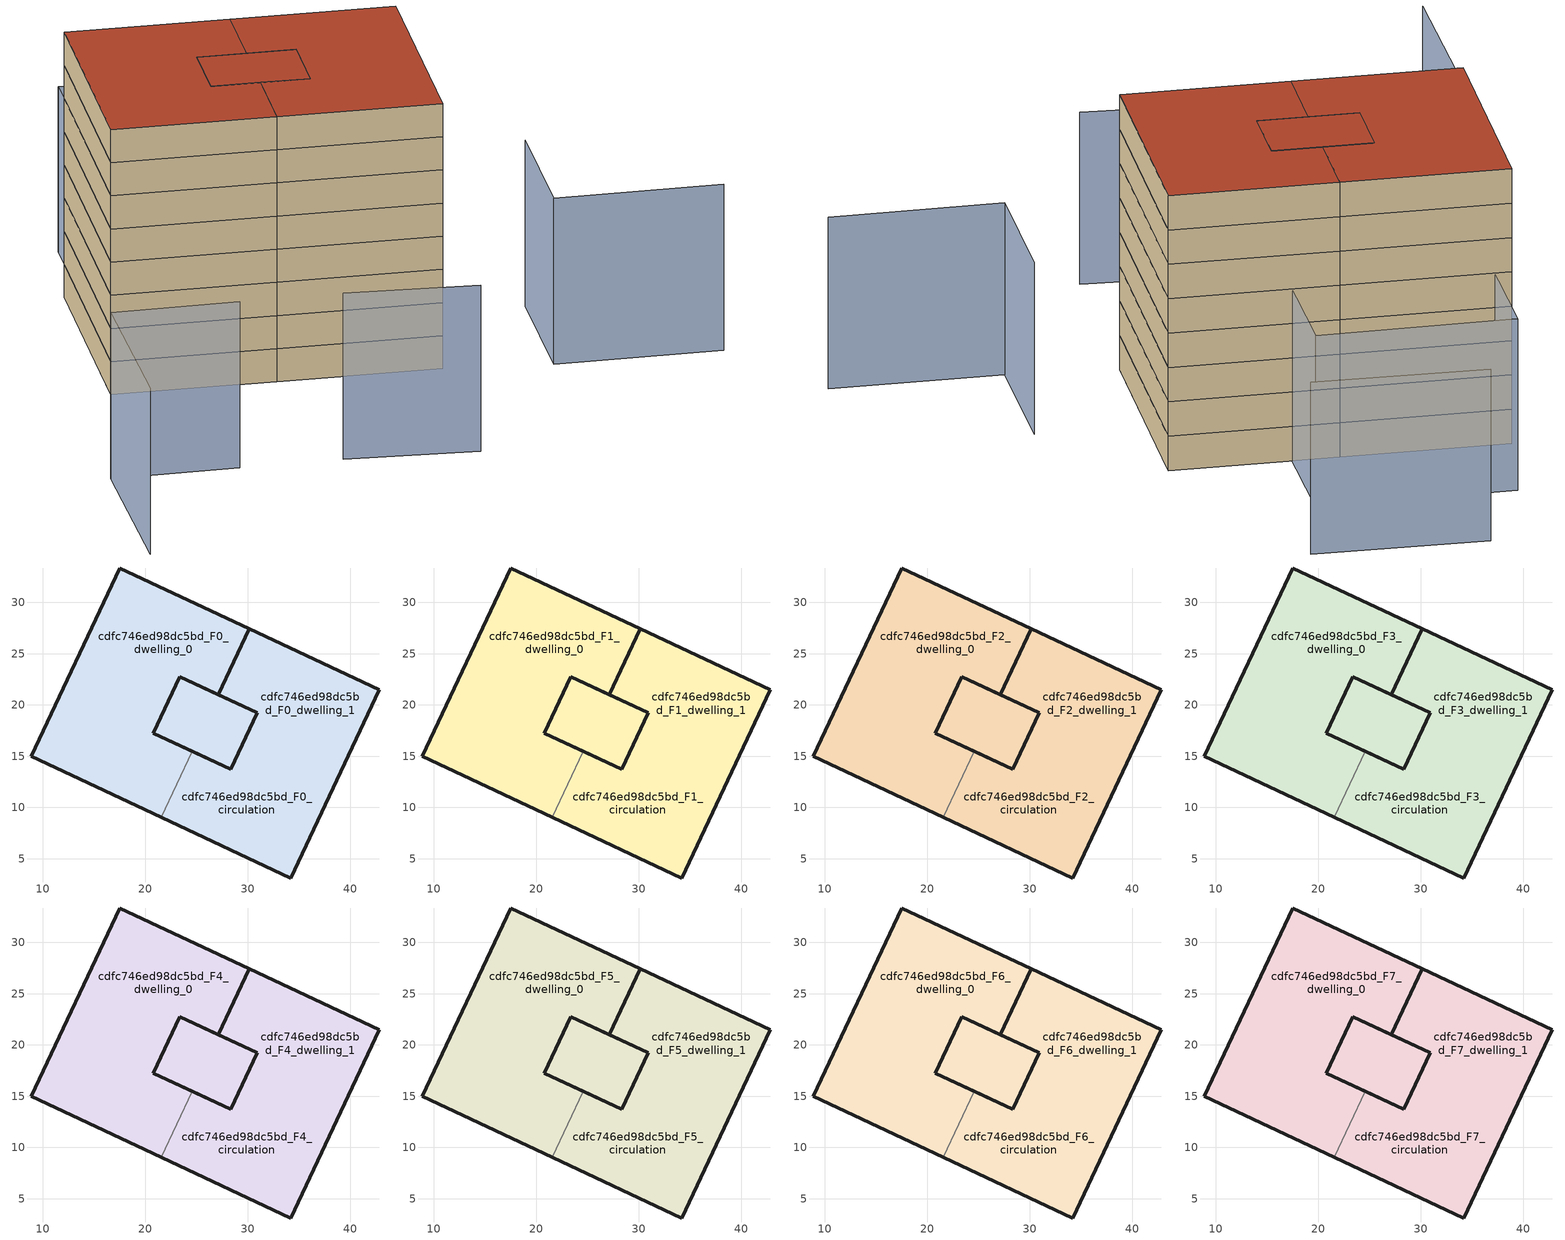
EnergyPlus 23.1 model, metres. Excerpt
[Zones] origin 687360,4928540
cdfc746ed98dc5bd_F0_dwelling_0
 floor ground (EU_floor_Construction): 30.14,27.43 27.13,20.99 23.33,22.77 20.75,17.25 24.54,15.47 21.53,9.04 8.87,14.97 17.49,33.35 z0; 30.93,19.21 28.34,13.69 24.54,15.47 20.75,17.25 23.33,22.77 z0
 wall outside (EU_wall_Construction): 24.54,15.47 20.75,17.25 23.33,22.77 27.13,20.99 30.14,27.43 17.49,33.35 8.87,14.97 21.53,9.04 z0:3
 wall to cdfc746ed98dc5bd_F0_dwelling_1 (EU_wall_Construction): 21.53,9.04 24.54,15.47 z0:3
cdfc746ed98dc5bd_F0_dwelling_1
 floor ground (EU_floor_Construction): 42.8,21.5 34.19,3.11 21.53,9.04 24.54,15.47 28.34,13.69 30.93,19.21 27.13,20.99 30.14,27.43 z0; 30.93,19.21 28.34,13.69 24.54,15.47 20.75,17.25 23.33,22.77 z0
 wall outside (EU_wall_Construction): 21.53,9.04 34.19,3.11 42.8,21.5 30.14,27.43 27.13,20.99 30.93,19.21 28.34,13.69 24.54,15.47 z0:3
cdfc746ed98dc5bd_F0_circulation
 floor ground (EU_floor_Construction): 30.14,27.43 27.13,20.99 23.33,22.77 20.75,17.25 24.54,15.47 21.53,9.04 8.87,14.97 17.49,33.35 z0; 30.93,19.21 28.34,13.69 24.54,15.47 20.75,17.25 23.33,22.77 z0; 42.8,21.5 34.19,3.11 21.53,9.04 24.54,15.47 28.34,13.69 30.93,19.21 27.13,20.99 30.14,27.43 z0
 wall outside (EU_wall_Construction): 28.34,13.69 30.93,19.21 23.33,22.77 20.75,17.25 28.34,13.69 z0:3
cdfc746ed98dc5bd_F1_dwelling_0
 floor outside (EU_floor_Construction): 30.14,27.43 27.13,20.99 23.33,22.77 20.75,17.25 24.54,15.47 21.53,9.04 8.87,14.97 17.49,33.35 z3; 30.93,19.21 28.34,13.69 24.54,15.47 20.75,17.25 23.33,22.77 z3
 wall outside (EU_wall_Construction): 24.54,15.47 20.75,17.25 23.33,22.77 27.13,20.99 30.14,27.43 17.49,33.35 8.87,14.97 21.53,9.04 z3:6
 wall to cdfc746ed98dc5bd_F1_dwelling_1 (EU_wall_Construction): 21.53,9.04 24.54,15.47 z3:6
cdfc746ed98dc5bd_F1_dwelling_1
 floor to cdfc746ed98dc5bd_F0_dwelling_1 (EU_floor_Construction): 42.8,21.5 34.19,3.11 21.53,9.04 24.54,15.47 28.34,13.69 30.93,19.21 27.13,20.99 30.14,27.43 z3; 30.93,19.21 28.34,13.69 24.54,15.47 20.75,17.25 23.33,22.77 z3
 wall outside (EU_wall_Construction): 21.53,9.04 34.19,3.11 42.8,21.5 30.14,27.43 27.13,20.99 30.93,19.21 28.34,13.69 24.54,15.47 z3:6
cdfc746ed98dc5bd_F1_circulation
 floor outside (EU_floor_Construction): 30.93,19.21 28.34,13.69 24.54,15.47 20.75,17.25 23.33,22.77 z3; 42.8,21.5 34.19,3.11 21.53,9.04 24.54,15.47 28.34,13.69 30.93,19.21 27.13,20.99 30.14,27.43 z3
 floor to cdfc746ed98dc5bd_F0_circulation (EU_floor_Construction): 30.14,27.43 27.13,20.99 23.33,22.77 20.75,17.25 24.54,15.47 21.53,9.04 8.87,14.97 17.49,33.35 z3
 wall outside (EU_wall_Construction): 28.34,13.69 30.93,19.21 23.33,22.77 20.75,17.25 28.34,13.69 z3:6
cdfc746ed98dc5bd_F2_dwelling_0
 floor outside (EU_floor_Construction): 30.14,27.43 27.13,20.99 23.33,22.77 20.75,17.25 24.54,15.47 21.53,9.04 8.87,14.97 17.49,33.35 z6; 30.93,19.21 28.34,13.69 24.54,15.47 20.75,17.25 23.33,22.77 z6
 wall outside (EU_wall_Construction): 24.54,15.47 20.75,17.25 23.33,22.77 27.13,20.99 30.14,27.43 17.49,33.35 8.87,14.97 21.53,9.04 z6:9
 wall to cdfc746ed98dc5bd_F2_dwelling_1 (EU_wall_Construction): 21.53,9.04 24.54,15.47 z6:9
cdfc746ed98dc5bd_F2_dwelling_1
 floor to cdfc746ed98dc5bd_F1_dwelling_1 (EU_floor_Construction): 42.8,21.5 34.19,3.11 21.53,9.04 24.54,15.47 28.34,13.69 30.93,19.21 27.13,20.99 30.14,27.43 z6; 30.93,19.21 28.34,13.69 24.54,15.47 20.75,17.25 23.33,22.77 z6
 wall outside (EU_wall_Construction): 21.53,9.04 34.19,3.11 42.8,21.5 30.14,27.43 27.13,20.99 30.93,19.21 28.34,13.69 24.54,15.47 z6:9
cdfc746ed98dc5bd_F2_circulation
 floor outside (EU_floor_Construction): 30.93,19.21 28.34,13.69 24.54,15.47 20.75,17.25 23.33,22.77 z6; 42.8,21.5 34.19,3.11 21.53,9.04 24.54,15.47 28.34,13.69 30.93,19.21 27.13,20.99 30.14,27.43 z6
 floor to cdfc746ed98dc5bd_F1_circulation (EU_floor_Construction): 30.14,27.43 27.13,20.99 23.33,22.77 20.75,17.25 24.54,15.47 21.53,9.04 8.87,14.97 17.49,33.35 z6
 wall outside (EU_wall_Construction): 28.34,13.69 30.93,19.21 23.33,22.77 20.75,17.25 28.34,13.69 z6:9
cdfc746ed98dc5bd_F3_dwelling_0
 floor outside (EU_floor_Construction): 30.14,27.43 27.13,20.99 23.33,22.77 20.75,17.25 24.54,15.47 21.53,9.04 8.87,14.97 17.49,33.35 z9; 30.93,19.21 28.34,13.69 24.54,15.47 20.75,17.25 23.33,22.77 z9
 wall outside (EU_wall_Construction): 24.54,15.47 20.75,17.25 23.33,22.77 27.13,20.99 30.14,27.43 17.49,33.35 8.87,14.97 21.53,9.04 z9:12
 wall to cdfc746ed98dc5bd_F3_dwelling_1 (EU_wall_Construction): 21.53,9.04 24.54,15.47 z9:12
cdfc746ed98dc5bd_F3_dwelling_1
 floor to cdfc746ed98dc5bd_F2_dwelling_1 (EU_floor_Construction): 42.8,21.5 34.19,3.11 21.53,9.04 24.54,15.47 28.34,13.69 30.93,19.21 27.13,20.99 30.14,27.43 z9; 30.93,19.21 28.34,13.69 24.54,15.47 20.75,17.25 23.33,22.77 z9
 wall outside (EU_wall_Construction): 21.53,9.04 34.19,3.11 42.8,21.5 30.14,27.43 27.13,20.99 30.93,19.21 28.34,13.69 24.54,15.47 z9:12
cdfc746ed98dc5bd_F3_circulation
 floor outside (EU_floor_Construction): 30.93,19.21 28.34,13.69 24.54,15.47 20.75,17.25 23.33,22.77 z9; 42.8,21.5 34.19,3.11 21.53,9.04 24.54,15.47 28.34,13.69 30.93,19.21 27.13,20.99 30.14,27.43 z9
 floor to cdfc746ed98dc5bd_F2_circulation (EU_floor_Construction): 30.14,27.43 27.13,20.99 23.33,22.77 20.75,17.25 24.54,15.47 21.53,9.04 8.87,14.97 17.49,33.35 z9
 wall outside (EU_wall_Construction): 28.34,13.69 30.93,19.21 23.33,22.77 20.75,17.25 28.34,13.69 z9:12
cdfc746ed98dc5bd_F4_dwelling_0
 floor outside (EU_floor_Construction): 30.14,27.43 27.13,20.99 23.33,22.77 20.75,17.25 24.54,15.47 21.53,9.04 8.87,14.97 17.49,33.35 z12; 30.93,19.21 28.34,13.69 24.54,15.47 20.75,17.25 23.33,22.77 z12
 wall outside (EU_wall_Construction): 24.54,15.47 20.75,17.25 23.33,22.77 27.13,20.99 30.14,27.43 17.49,33.35 8.87,14.97 21.53,9.04 z12:15
 wall to cdfc746ed98dc5bd_F4_dwelling_1 (EU_wall_Construction): 21.53,9.04 24.54,15.47 z12:15
cdfc746ed98dc5bd_F4_dwelling_1
 floor to cdfc746ed98dc5bd_F3_dwelling_1 (EU_floor_Construction): 42.8,21.5 34.19,3.11 21.53,9.04 24.54,15.47 28.34,13.69 30.93,19.21 27.13,20.99 30.14,27.43 z12; 30.93,19.21 28.34,13.69 24.54,15.47 20.75,17.25 23.33,22.77 z12
 wall outside (EU_wall_Construction): 21.53,9.04 34.19,3.11 42.8,21.5 30.14,27.43 27.13,20.99 30.93,19.21 28.34,13.69 24.54,15.47 z12:15
cdfc746ed98dc5bd_F4_circulation
 floor outside (EU_floor_Construction): 30.93,19.21 28.34,13.69 24.54,15.47 20.75,17.25 23.33,22.77 z12; 42.8,21.5 34.19,3.11 21.53,9.04 24.54,15.47 28.34,13.69 30.93,19.21 27.13,20.99 30.14,27.43 z12
 floor to cdfc746ed98dc5bd_F3_circulation (EU_floor_Construction): 30.14,27.43 27.13,20.99 23.33,22.77 20.75,17.25 24.54,15.47 21.53,9.04 8.87,14.97 17.49,33.35 z12
 wall outside (EU_wall_Construction): 28.34,13.69 30.93,19.21 23.33,22.77 20.75,17.25 28.34,13.69 z12:15
cdfc746ed98dc5bd_F5_dwelling_0
 floor outside (EU_floor_Construction): 30.14,27.43 27.13,20.99 23.33,22.77 20.75,17.25 24.54,15.47 21.53,9.04 8.87,14.97 17.49,33.35 z15; 30.93,19.21 28.34,13.69 24.54,15.47 20.75,17.25 23.33,22.77 z15
 wall outside (EU_wall_Construction): 24.54,15.47 20.75,17.25 23.33,22.77 27.13,20.99 30.14,27.43 17.49,33.35 8.87,14.97 21.53,9.04 z15:18
 wall to cdfc746ed98dc5bd_F5_dwelling_1 (EU_wall_Construction): 21.53,9.04 24.54,15.47 z15:18
cdfc746ed98dc5bd_F5_dwelling_1
 floor to cdfc746ed98dc5bd_F4_dwelling_1 (EU_floor_Construction): 42.8,21.5 34.19,3.11 21.53,9.04 24.54,15.47 28.34,13.69 30.93,19.21 27.13,20.99 30.14,27.43 z15; 30.93,19.21 28.34,13.69 24.54,15.47 20.75,17.25 23.33,22.77 z15
 wall outside (EU_wall_Construction): 21.53,9.04 34.19,3.11 42.8,21.5 30.14,27.43 27.13,20.99 30.93,19.21 28.34,13.69 24.54,15.47 z15:18
cdfc746ed98dc5bd_F5_circulation
 floor outside (EU_floor_Construction): 30.93,19.21 28.34,13.69 24.54,15.47 20.75,17.25 23.33,22.77 z15; 42.8,21.5 34.19,3.11 21.53,9.04 24.54,15.47 28.34,13.69 30.93,19.21 27.13,20.99 30.14,27.43 z15
 floor to cdfc746ed98dc5bd_F4_circulation (EU_floor_Construction): 30.14,27.43 27.13,20.99 23.33,22.77 20.75,17.25 24.54,15.47 21.53,9.04 8.87,14.97 17.49,33.35 z15
 wall outside (EU_wall_Construction): 28.34,13.69 30.93,19.21 23.33,22.77 20.75,17.25 28.34,13.69 z15:18
cdfc746ed98dc5bd_F6_dwelling_0
 floor outside (EU_floor_Construction): 30.14,27.43 27.13,20.99 23.33,22.77 20.75,17.25 24.54,15.47 21.53,9.04 8.87,14.97 17.49,33.35 z18; 30.93,19.21 28.34,13.69 24.54,15.47 20.75,17.25 23.33,22.77 z18
 wall outside (EU_wall_Construction): 24.54,15.47 20.75,17.25 23.33,22.77 27.13,20.99 30.14,27.43 17.49,33.35 8.87,14.97 21.53,9.04 z18:21
 wall to cdfc746ed98dc5bd_F6_dwelling_1 (EU_wall_Construction): 21.53,9.04 24.54,15.47 z18:21
cdfc746ed98dc5bd_F6_dwelling_1
 floor to cdfc746ed98dc5bd_F5_dwelling_1 (EU_floor_Construction): 42.8,21.5 34.19,3.11 21.53,9.04 24.54,15.47 28.34,13.69 30.93,19.21 27.13,20.99 30.14,27.43 z18; 30.93,19.21 28.34,13.69 24.54,15.47 20.75,17.25 23.33,22.77 z18
 wall outside (EU_wall_Construction): 21.53,9.04 34.19,3.11 42.8,21.5 30.14,27.43 27.13,20.99 30.93,19.21 28.34,13.69 24.54,15.47 z18:21
cdfc746ed98dc5bd_F6_circulation
 floor outside (EU_floor_Construction): 30.93,19.21 28.34,13.69 24.54,15.47 20.75,17.25 23.33,22.77 z18; 42.8,21.5 34.19,3.11 21.53,9.04 24.54,15.47 28.34,13.69 30.93,19.21 27.13,20.99 30.14,27.43 z18
 floor to cdfc746ed98dc5bd_F5_circulation (EU_floor_Construction): 30.14,27.43 27.13,20.99 23.33,22.77 20.75,17.25 24.54,15.47 21.53,9.04 8.87,14.97 17.49,33.35 z18
 wall outside (EU_wall_Construction): 28.34,13.69 30.93,19.21 23.33,22.77 20.75,17.25 28.34,13.69 z18:21
cdfc746ed98dc5bd_F7_dwelling_0
 floor outside (EU_floor_Construction): 30.14,27.43 27.13,20.99 23.33,22.77 20.75,17.25 24.54,15.47 21.53,9.04 8.87,14.97 17.49,33.35 z21; 30.93,19.21 28.34,13.69 24.54,15.47 20.75,17.25 23.33,22.77 z21
 wall outside (EU_wall_Construction): 24.54,15.47 20.75,17.25 23.33,22.77 27.13,20.99 30.14,27.43 17.49,33.35 8.87,14.97 21.53,9.04 z21:24
 wall to cdfc746ed98dc5bd_F7_dwelling_1 (EU_wall_Construction): 21.53,9.04 24.54,15.47 z21:24
 roof outside (EU_roof_Construction): 28.34,13.69 30.93,19.21 23.33,22.77 20.75,17.25 24.54,15.47 z24; 24.54,15.47 20.75,17.25 23.33,22.77 27.13,20.99 30.14,27.43 17.49,33.35 8.87,14.97 21.53,9.04 z24
cdfc746ed98dc5bd_F7_dwelling_1
 floor to cdfc746ed98dc5bd_F6_dwelling_1 (EU_floor_Construction): 42.8,21.5 34.19,3.11 21.53,9.04 24.54,15.47 28.34,13.69 30.93,19.21 27.13,20.99 30.14,27.43 z21; 30.93,19.21 28.34,13.69 24.54,15.47 20.75,17.25 23.33,22.77 z21
 wall outside (EU_wall_Construction): 21.53,9.04 34.19,3.11 42.8,21.5 30.14,27.43 27.13,20.99 30.93,19.21 28.34,13.69 24.54,15.47 z21:24
 roof outside (EU_roof_Construction): 28.34,13.69 30.93,19.21 23.33,22.77 20.75,17.25 24.54,15.47 z24; 34.19,3.11 42.8,21.5 30.14,27.43 27.13,20.99 30.93,19.21 28.34,13.69 24.54,15.47 21.53,9.04 z24
cdfc746ed98dc5bd_F7_circulation
 floor outside (EU_floor_Construction): 30.93,19.21 28.34,13.69 24.54,15.47 20.75,17.25 23.33,22.77 z21; 42.8,21.5 34.19,3.11 21.53,9.04 24.54,15.47 28.34,13.69 30.93,19.21 27.13,20.99 30.14,27.43 z21
 floor to cdfc746ed98dc5bd_F6_circulation (EU_floor_Construction): 30.14,27.43 27.13,20.99 23.33,22.77 20.75,17.25 24.54,15.47 21.53,9.04 8.87,14.97 17.49,33.35 z21
 wall outside (EU_wall_Construction): 28.34,13.69 30.93,19.21 23.33,22.77 20.75,17.25 28.34,13.69 z21:24
 roof outside (EU_roof_Construction): 28.34,13.69 30.93,19.21 23.33,22.77 20.75,17.25 24.54,15.47 z24; 24.54,15.47 20.75,17.25 23.33,22.77 27.13,20.99 30.14,27.43 17.49,33.35 8.87,14.97 21.53,9.04 z24; 34.19,3.11 42.8,21.5 30.14,27.43 27.13,20.99 30.93,19.21 28.34,13.69 24.54,15.47 21.53,9.04 z24
shading: 16.7,-6.98 26.84,-12.35 / -7.64,-13.21 -1.2,1.15 / -1.2,1.15 8.74,-3.3 / 55.24,-7.52 42.2,-1.5 / 42.2,-1.5 47.25,9.43 / 43.27,41.5 30.12,47.87 / 17.75,30.54 22.51,41.08 / 22.51,41.08 37.54,34.3 / 37.54,34.3 32.78,23.76 / 32.78,23.76 17.75,30.54 z0:15
[Building]
EU S2 Campaign: North Axis=0; Terrain=City; Solar Distribution=FullExterior
[Site:Location]
Bologna: Latitude=44.5; Longitude=11.25; Time Zone=1; Elevation=37
[SizingPeriod:WeatherFileDays]
AnnualSizingPeriod: Begin Month=1; Begin Day of Month=1; End Month=12; End Day of Month=31; Day of Week for Start Day=Monday; Use Weather File Daylight Saving Period=No; Use Weather File Rain and Snow Indicators=No
[MATERIAL]
EU_InternalMass_Material: Roughness=MediumRough; Thickness=0.1; Conductivity=1; Density=1800; Specific Heat=900; Thermal Absorptance=0.9; Solar Absorptance=0.7; Visible Absorptance=0.7
[MATERIAL:NOMASS] Roughness=MediumRough; Thermal Absorptance=0.9; Solar Absorptance=0.7; Visible Absorptance=0.7
Name | Thermal Resistance
EU_wall_NoMass | 0.905828
EU_roof_NoMass | 0.37593
EU_floor_NoMass | 0.67114
[CONSTRUCTION]
EU_wall_Construction: EU_wall_NoMass
EU_roof_Construction: EU_roof_NoMass
EU_floor_Construction: EU_floor_NoMass
EU_InternalMass_Construction: EU_InternalMass_Material
[ZONE] Type=1; Multiplier=1; Ceiling Height=autocalculate; Floor Area=autocalculate; Part of Total Floor Area=Yes
Name | Volume
cdfc746ed98dc5bd_F0_dwelling_0; cdfc746ed98dc5bd_F1_dwelling_0; cdfc746ed98dc5bd_F2_dwelling_0; cdfc746ed98dc5bd_F3_dwelling_0; cdfc746ed98dc5bd_F4_dwelling_0; cdfc746ed98dc5bd_F5_dwelling_0; cdfc746ed98dc5bd_F6_dwelling_0; cdfc746ed98dc5bd_F7_dwelling_0 | 927.998
cdfc746ed98dc5bd_F0_dwelling_1; cdfc746ed98dc5bd_F1_dwelling_1; cdfc746ed98dc5bd_F2_dwelling_1; cdfc746ed98dc5bd_F3_dwelling_1; cdfc746ed98dc5bd_F4_dwelling_1; cdfc746ed98dc5bd_F5_dwelling_1; cdfc746ed98dc5bd_F6_dwelling_1; cdfc746ed98dc5bd_F7_dwelling_1 | 927.999
cdfc746ed98dc5bd_F0_circulation; cdfc746ed98dc5bd_F1_circulation; cdfc746ed98dc5bd_F2_circulation; cdfc746ed98dc5bd_F3_circulation; cdfc746ed98dc5bd_F4_circulation; cdfc746ed98dc5bd_F5_circulation; cdfc746ed98dc5bd_F6_circulation; cdfc746ed98dc5bd_F7_circulation | 1702.75
[INTERNALMASS] Construction=EU_InternalMass_Construction; Surface Area=258.25
Name | Zone or ZoneList
cdfc746ed98dc5bd_F0_dwelling_0_EU_InternalMass | cdfc746ed98dc5bd_F0_dwelling_0
cdfc746ed98dc5bd_F0_dwelling_1_EU_InternalMass | cdfc746ed98dc5bd_F0_dwelling_1
cdfc746ed98dc5bd_F1_dwelling_0_EU_InternalMass | cdfc746ed98dc5bd_F1_dwelling_0
cdfc746ed98dc5bd_F1_dwelling_1_EU_InternalMass | cdfc746ed98dc5bd_F1_dwelling_1
cdfc746ed98dc5bd_F2_dwelling_0_EU_InternalMass | cdfc746ed98dc5bd_F2_dwelling_0
cdfc746ed98dc5bd_F2_dwelling_1_EU_InternalMass | cdfc746ed98dc5bd_F2_dwelling_1
cdfc746ed98dc5bd_F3_dwelling_0_EU_InternalMass | cdfc746ed98dc5bd_F3_dwelling_0
cdfc746ed98dc5bd_F3_dwelling_1_EU_InternalMass | cdfc746ed98dc5bd_F3_dwelling_1
cdfc746ed98dc5bd_F4_dwelling_0_EU_InternalMass | cdfc746ed98dc5bd_F4_dwelling_0
cdfc746ed98dc5bd_F4_dwelling_1_EU_InternalMass | cdfc746ed98dc5bd_F4_dwelling_1
cdfc746ed98dc5bd_F5_dwelling_0_EU_InternalMass | cdfc746ed98dc5bd_F5_dwelling_0
cdfc746ed98dc5bd_F5_dwelling_1_EU_InternalMass | cdfc746ed98dc5bd_F5_dwelling_1
cdfc746ed98dc5bd_F6_dwelling_0_EU_InternalMass | cdfc746ed98dc5bd_F6_dwelling_0
cdfc746ed98dc5bd_F6_dwelling_1_EU_InternalMass | cdfc746ed98dc5bd_F6_dwelling_1
cdfc746ed98dc5bd_F7_dwelling_0_EU_InternalMass | cdfc746ed98dc5bd_F7_dwelling_0
cdfc746ed98dc5bd_F7_dwelling_1_EU_InternalMass | cdfc746ed98dc5bd_F7_dwelling_1
[OTHEREQUIPMENT] Fuel Type=Electricity; Design Level Calculation Method=Watts/Area; Power per Zone Floor Area=1; Fraction Latent=0; Fraction Radiant=0; Fraction Lost=0; Carbon Dioxide Generation Rate=0; EndUse Subcategory=EU_Step8_InternalGains
Name | Zone or ZoneList or Space or SpaceList | Schedule
EU_Step8_InternalGain_cdfc746ed98dc5bd_F0_dwelling_0_f000 | cdfc746ed98dc5bd_F0_dwelling_0 | EU_Step8_GainSchedule_cdfc746ed98dc5bd_F0_dwelling_0_f000
EU_Step8_InternalGain_cdfc746ed98dc5bd_F0_dwelling_1_f000 | cdfc746ed98dc5bd_F0_dwelling_1 | EU_Step8_GainSchedule_cdfc746ed98dc5bd_F0_dwelling_1_f000
EU_Step8_InternalGain_cdfc746ed98dc5bd_F1_dwelling_0_f000 | cdfc746ed98dc5bd_F1_dwelling_0 | EU_Step8_GainSchedule_cdfc746ed98dc5bd_F1_dwelling_0_f000
EU_Step8_InternalGain_cdfc746ed98dc5bd_F1_dwelling_1_f000 | cdfc746ed98dc5bd_F1_dwelling_1 | EU_Step8_GainSchedule_cdfc746ed98dc5bd_F1_dwelling_1_f000
EU_Step8_InternalGain_cdfc746ed98dc5bd_F2_dwelling_0_f000 | cdfc746ed98dc5bd_F2_dwelling_0 | EU_Step8_GainSchedule_cdfc746ed98dc5bd_F2_dwelling_0_f000
EU_Step8_InternalGain_cdfc746ed98dc5bd_F2_dwelling_1_f000 | cdfc746ed98dc5bd_F2_dwelling_1 | EU_Step8_GainSchedule_cdfc746ed98dc5bd_F2_dwelling_1_f000
EU_Step8_InternalGain_cdfc746ed98dc5bd_F3_dwelling_0_f000 | cdfc746ed98dc5bd_F3_dwelling_0 | EU_Step8_GainSchedule_cdfc746ed98dc5bd_F3_dwelling_0_f000
EU_Step8_InternalGain_cdfc746ed98dc5bd_F3_dwelling_1_f000 | cdfc746ed98dc5bd_F3_dwelling_1 | EU_Step8_GainSchedule_cdfc746ed98dc5bd_F3_dwelling_1_f000
EU_Step8_InternalGain_cdfc746ed98dc5bd_F4_dwelling_0_f000 | cdfc746ed98dc5bd_F4_dwelling_0 | EU_Step8_GainSchedule_cdfc746ed98dc5bd_F4_dwelling_0_f000
EU_Step8_InternalGain_cdfc746ed98dc5bd_F4_dwelling_1_f000 | cdfc746ed98dc5bd_F4_dwelling_1 | EU_Step8_GainSchedule_cdfc746ed98dc5bd_F4_dwelling_1_f000
EU_Step8_InternalGain_cdfc746ed98dc5bd_F5_dwelling_0_f000 | cdfc746ed98dc5bd_F5_dwelling_0 | EU_Step8_GainSchedule_cdfc746ed98dc5bd_F5_dwelling_0_f000
EU_Step8_InternalGain_cdfc746ed98dc5bd_F5_dwelling_1_f000 | cdfc746ed98dc5bd_F5_dwelling_1 | EU_Step8_GainSchedule_cdfc746ed98dc5bd_F5_dwelling_1_f000
EU_Step8_InternalGain_cdfc746ed98dc5bd_F6_dwelling_0_f000 | cdfc746ed98dc5bd_F6_dwelling_0 | EU_Step8_GainSchedule_cdfc746ed98dc5bd_F6_dwelling_0_f000
EU_Step8_InternalGain_cdfc746ed98dc5bd_F6_dwelling_1_f000 | cdfc746ed98dc5bd_F6_dwelling_1 | EU_Step8_GainSchedule_cdfc746ed98dc5bd_F6_dwelling_1_f000
EU_Step8_InternalGain_cdfc746ed98dc5bd_F7_dwelling_0_f000 | cdfc746ed98dc5bd_F7_dwelling_0 | EU_Step8_GainSchedule_cdfc746ed98dc5bd_F7_dwelling_0_f000
EU_Step8_InternalGain_cdfc746ed98dc5bd_F7_dwelling_1_f000 | cdfc746ed98dc5bd_F7_dwelling_1 | EU_Step8_GainSchedule_cdfc746ed98dc5bd_F7_dwelling_1_f000
[ZONEINFILTRATION:DESIGNFLOWRATE] Schedule=EU_AlwaysOn; Design Flow Rate Calculation Method=Flow/Area; Flow Rate per Floor Area=0.0005; Constant Term Coefficient=1; Temperature Term Coefficient=0; Velocity Term Coefficient=0; Velocity Squared Term Coefficient=0
Name | Zone or ZoneList or Space or SpaceList
EU_Circulation_Infiltration_cdfc746ed98dc5bd_F0_circulation | cdfc746ed98dc5bd_F0_circulation
EU_Circulation_Infiltration_cdfc746ed98dc5bd_F1_circulation | cdfc746ed98dc5bd_F1_circulation
EU_Circulation_Infiltration_cdfc746ed98dc5bd_F2_circulation | cdfc746ed98dc5bd_F2_circulation
EU_Circulation_Infiltration_cdfc746ed98dc5bd_F3_circulation | cdfc746ed98dc5bd_F3_circulation
EU_Circulation_Infiltration_cdfc746ed98dc5bd_F4_circulation | cdfc746ed98dc5bd_F4_circulation
EU_Circulation_Infiltration_cdfc746ed98dc5bd_F5_circulation | cdfc746ed98dc5bd_F5_circulation
EU_Circulation_Infiltration_cdfc746ed98dc5bd_F6_circulation | cdfc746ed98dc5bd_F6_circulation
EU_Circulation_Infiltration_cdfc746ed98dc5bd_F7_circulation | cdfc746ed98dc5bd_F7_circulation
[ZONEVENTILATION:DESIGNFLOWRATE] Schedule=EU_AlwaysOn; Design Flow Rate Calculation Method=AirChanges/Hour; Air Changes per Hour=0.73129; Ventilation Type=Natural; Fan Pressure Rise=0; Fan Total Efficiency=1; Constant Term Coefficient=1; Temperature Term Coefficient=0; Velocity Term Coefficient=0; Velocity Squared Term Coefficient=0; Minimum Indoor Temperature=-100; Maximum Indoor Temperature=100; Delta Temperature=-100; Minimum Outdoor Temperature=-100; Maximum Outdoor Temperature=100; Maximum Wind Speed=40
Name | Zone or ZoneList or Space or SpaceList
EU_ConstantAir_cdfc746ed98dc5bd_F0_dwelling_0 | cdfc746ed98dc5bd_F0_dwelling_0
EU_ConstantAir_cdfc746ed98dc5bd_F0_dwelling_1 | cdfc746ed98dc5bd_F0_dwelling_1
EU_ConstantAir_cdfc746ed98dc5bd_F1_dwelling_0 | cdfc746ed98dc5bd_F1_dwelling_0
EU_ConstantAir_cdfc746ed98dc5bd_F1_dwelling_1 | cdfc746ed98dc5bd_F1_dwelling_1
EU_ConstantAir_cdfc746ed98dc5bd_F2_dwelling_0 | cdfc746ed98dc5bd_F2_dwelling_0
EU_ConstantAir_cdfc746ed98dc5bd_F2_dwelling_1 | cdfc746ed98dc5bd_F2_dwelling_1
EU_ConstantAir_cdfc746ed98dc5bd_F3_dwelling_0 | cdfc746ed98dc5bd_F3_dwelling_0
EU_ConstantAir_cdfc746ed98dc5bd_F3_dwelling_1 | cdfc746ed98dc5bd_F3_dwelling_1
EU_ConstantAir_cdfc746ed98dc5bd_F4_dwelling_0 | cdfc746ed98dc5bd_F4_dwelling_0
EU_ConstantAir_cdfc746ed98dc5bd_F4_dwelling_1 | cdfc746ed98dc5bd_F4_dwelling_1
EU_ConstantAir_cdfc746ed98dc5bd_F5_dwelling_0 | cdfc746ed98dc5bd_F5_dwelling_0
EU_ConstantAir_cdfc746ed98dc5bd_F5_dwelling_1 | cdfc746ed98dc5bd_F5_dwelling_1
EU_ConstantAir_cdfc746ed98dc5bd_F6_dwelling_0 | cdfc746ed98dc5bd_F6_dwelling_0
EU_ConstantAir_cdfc746ed98dc5bd_F6_dwelling_1 | cdfc746ed98dc5bd_F6_dwelling_1
EU_ConstantAir_cdfc746ed98dc5bd_F7_dwelling_0 | cdfc746ed98dc5bd_F7_dwelling_0
EU_ConstantAir_cdfc746ed98dc5bd_F7_dwelling_1 | cdfc746ed98dc5bd_F7_dwelling_1
[HVACTEMPLATE:THERMOSTAT] Constant Heating Setpoint=20; Constant Cooling Setpoint=50
EU_HeatOnly_cdfc746ed98dc5bd_F0_dwelling_0; EU_HeatOnly_cdfc746ed98dc5bd_F0_dwelling_1; EU_HeatOnly_cdfc746ed98dc5bd_F1_dwelling_0; EU_HeatOnly_cdfc746ed98dc5bd_F1_dwelling_1; EU_HeatOnly_cdfc746ed98dc5bd_F2_dwelling_0; EU_HeatOnly_cdfc746ed98dc5bd_F2_dwelling_1; EU_HeatOnly_cdfc746ed98dc5bd_F3_dwelling_0; EU_HeatOnly_cdfc746ed98dc5bd_F3_dwelling_1; EU_HeatOnly_cdfc746ed98dc5bd_F4_dwelling_0; EU_HeatOnly_cdfc746ed98dc5bd_F4_dwelling_1; EU_HeatOnly_cdfc746ed98dc5bd_F5_dwelling_0; EU_HeatOnly_cdfc746ed98dc5bd_F5_dwelling_1; EU_HeatOnly_cdfc746ed98dc5bd_F6_dwelling_0; EU_HeatOnly_cdfc746ed98dc5bd_F6_dwelling_1; EU_HeatOnly_cdfc746ed98dc5bd_F7_dwelling_0; EU_HeatOnly_cdfc746ed98dc5bd_F7_dwelling_1
[HVACTEMPLATE:ZONE:IDEALLOADSAIRSYSTEM] System Availability Schedule=EU_AlwaysOn; Maximum Heating Supply Air Temperature=50; Minimum Cooling Supply Air Temperature=13; Maximum Heating Supply Air Humidity Ratio=0.0156; Minimum Cooling Supply Air Humidity Ratio=0.0077; Heating Limit=NoLimit; Cooling Limit=NoLimit; Heating Availability Schedule=EU_AlwaysOn; Cooling Availability Schedule=EU_CoolingOff; Dehumidification Control Type=ConstantSensibleHeatRatio; Cooling Sensible Heat Ratio=0.7; Dehumidification Setpoint=60; Humidification Control Type=None; Humidification Setpoint=30; Outdoor Air Method=None; Outdoor Air Flow Rate per Person=0.00944; Outdoor Air Flow Rate per Zone Floor Area=0; Outdoor Air Flow Rate per Zone=0; Demand Controlled Ventilation Type=None; Outdoor Air Economizer Type=NoEconomizer; Heat Recovery Type=None; Sensible Heat Recovery Effectiveness=0.7; Latent Heat Recovery Effectiveness=0.65
Name | Template Thermostat
cdfc746ed98dc5bd_F0_dwelling_0 | EU_HeatOnly_cdfc746ed98dc5bd_F0_dwelling_0
cdfc746ed98dc5bd_F0_dwelling_1 | EU_HeatOnly_cdfc746ed98dc5bd_F0_dwelling_1
cdfc746ed98dc5bd_F1_dwelling_0 | EU_HeatOnly_cdfc746ed98dc5bd_F1_dwelling_0
cdfc746ed98dc5bd_F1_dwelling_1 | EU_HeatOnly_cdfc746ed98dc5bd_F1_dwelling_1
cdfc746ed98dc5bd_F2_dwelling_0 | EU_HeatOnly_cdfc746ed98dc5bd_F2_dwelling_0
cdfc746ed98dc5bd_F2_dwelling_1 | EU_HeatOnly_cdfc746ed98dc5bd_F2_dwelling_1
cdfc746ed98dc5bd_F3_dwelling_0 | EU_HeatOnly_cdfc746ed98dc5bd_F3_dwelling_0
cdfc746ed98dc5bd_F3_dwelling_1 | EU_HeatOnly_cdfc746ed98dc5bd_F3_dwelling_1
cdfc746ed98dc5bd_F4_dwelling_0 | EU_HeatOnly_cdfc746ed98dc5bd_F4_dwelling_0
cdfc746ed98dc5bd_F4_dwelling_1 | EU_HeatOnly_cdfc746ed98dc5bd_F4_dwelling_1
cdfc746ed98dc5bd_F5_dwelling_0 | EU_HeatOnly_cdfc746ed98dc5bd_F5_dwelling_0
cdfc746ed98dc5bd_F5_dwelling_1 | EU_HeatOnly_cdfc746ed98dc5bd_F5_dwelling_1
cdfc746ed98dc5bd_F6_dwelling_0 | EU_HeatOnly_cdfc746ed98dc5bd_F6_dwelling_0
cdfc746ed98dc5bd_F6_dwelling_1 | EU_HeatOnly_cdfc746ed98dc5bd_F6_dwelling_1
cdfc746ed98dc5bd_F7_dwelling_0 | EU_HeatOnly_cdfc746ed98dc5bd_F7_dwelling_0
cdfc746ed98dc5bd_F7_dwelling_1 | EU_HeatOnly_cdfc746ed98dc5bd_F7_dwelling_1
[SIZING:ZONE] Zone Cooling Design Supply Air Temperature Input Method=SupplyAirTemperature; Zone Cooling Design Supply Air Temperature=13; Zone Heating Design Supply Air Temperature Input Method=SupplyAirTemperature; Zone Heating Design Supply Air Temperature=50; Zone Cooling Design Supply Air Humidity Ratio=0.008; Zone Heating Design Supply Air Humidity Ratio=0.008; Cooling Design Air Flow Method=DesignDay; Cooling Design Air Flow Rate=0; Cooling Minimum Air Flow per Zone Floor Area=0.000762; Cooling Minimum Air Flow=0; Cooling Minimum Air Flow Fraction=0.2; Heating Design Air Flow Method=DesignDay; Heating Design Air Flow Rate=0; Heating Maximum Air Flow per Zone Floor Area=0.002032; Heating Maximum Air Flow=0.141576; Heating Maximum Air Flow Fraction=0.3; Account for Dedicated Outdoor Air System=No; Dedicated Outdoor Air System Control Strategy=NeutralSupplyAir; Dedicated Outdoor Air Low Setpoint Temperature for Design=autosize; Dedicated Outdoor Air High Setpoint Temperature for Design=autosize; Zone Load Sizing Method=Sensible Load Only No Latent Load; Zone Latent Cooling Design Supply Air Humidity Ratio Input Method=HumidityRatioDifference; Zone Cooling Design Supply Air Humidity Ratio Difference=0.005; Zone Latent Heating Design Supply Air Humidity Ratio Input Method=HumidityRatioDifference; Zone Humidification Design Supply Air Humidity Ratio Difference=0.005
cdfc746ed98dc5bd_F0_dwelling_0; cdfc746ed98dc5bd_F0_dwelling_1; cdfc746ed98dc5bd_F1_dwelling_0; cdfc746ed98dc5bd_F1_dwelling_1; cdfc746ed98dc5bd_F2_dwelling_0; cdfc746ed98dc5bd_F2_dwelling_1; cdfc746ed98dc5bd_F3_dwelling_0; cdfc746ed98dc5bd_F3_dwelling_1; cdfc746ed98dc5bd_F4_dwelling_0; cdfc746ed98dc5bd_F4_dwelling_1; cdfc746ed98dc5bd_F5_dwelling_0; cdfc746ed98dc5bd_F5_dwelling_1; cdfc746ed98dc5bd_F6_dwelling_0; cdfc746ed98dc5bd_F6_dwelling_1; cdfc746ed98dc5bd_F7_dwelling_0; cdfc746ed98dc5bd_F7_dwelling_1
[SCHEDULE:CONSTANT]
Name | Hourly Value
EU_AlwaysOn | 1
EU_CoolingOff | 0
[SCHEDULE:FILE] Column Number=1; Rows to Skip at Top=0; Number of Hours of Data=8760; Column Separator=Comma; Interpolate to Timestep=No; Minutes per Item=60; Adjust Schedule for Daylight Savings=Yes
Name | File
EU_Step8_GainSchedule_cdfc746ed98dc5bd_F0_dwelling_0_f000 | ../../schedules/cdfc746ed98dc5bd/cdfc746ed98dc5bd_F0_dwelling_0_f000_gain.csv
EU_Step8_GainSchedule_cdfc746ed98dc5bd_F0_dwelling_1_f000 | ../../schedules/cdfc746ed98dc5bd/cdfc746ed98dc5bd_F0_dwelling_1_f000_gain.csv
EU_Step8_GainSchedule_cdfc746ed98dc5bd_F1_dwelling_0_f000 | ../../schedules/cdfc746ed98dc5bd/cdfc746ed98dc5bd_F1_dwelling_0_f000_gain.csv
EU_Step8_GainSchedule_cdfc746ed98dc5bd_F1_dwelling_1_f000 | ../../schedules/cdfc746ed98dc5bd/cdfc746ed98dc5bd_F1_dwelling_1_f000_gain.csv
EU_Step8_GainSchedule_cdfc746ed98dc5bd_F2_dwelling_0_f000 | ../../schedules/cdfc746ed98dc5bd/cdfc746ed98dc5bd_F2_dwelling_0_f000_gain.csv
EU_Step8_GainSchedule_cdfc746ed98dc5bd_F2_dwelling_1_f000 | ../../schedules/cdfc746ed98dc5bd/cdfc746ed98dc5bd_F2_dwelling_1_f000_gain.csv
EU_Step8_GainSchedule_cdfc746ed98dc5bd_F3_dwelling_0_f000 | ../../schedules/cdfc746ed98dc5bd/cdfc746ed98dc5bd_F3_dwelling_0_f000_gain.csv
EU_Step8_GainSchedule_cdfc746ed98dc5bd_F3_dwelling_1_f000 | ../../schedules/cdfc746ed98dc5bd/cdfc746ed98dc5bd_F3_dwelling_1_f000_gain.csv
EU_Step8_GainSchedule_cdfc746ed98dc5bd_F4_dwelling_0_f000 | ../../schedules/cdfc746ed98dc5bd/cdfc746ed98dc5bd_F4_dwelling_0_f000_gain.csv
EU_Step8_GainSchedule_cdfc746ed98dc5bd_F4_dwelling_1_f000 | ../../schedules/cdfc746ed98dc5bd/cdfc746ed98dc5bd_F4_dwelling_1_f000_gain.csv
EU_Step8_GainSchedule_cdfc746ed98dc5bd_F5_dwelling_0_f000 | ../../schedules/cdfc746ed98dc5bd/cdfc746ed98dc5bd_F5_dwelling_0_f000_gain.csv
EU_Step8_GainSchedule_cdfc746ed98dc5bd_F5_dwelling_1_f000 | ../../schedules/cdfc746ed98dc5bd/cdfc746ed98dc5bd_F5_dwelling_1_f000_gain.csv
EU_Step8_GainSchedule_cdfc746ed98dc5bd_F6_dwelling_0_f000 | ../../schedules/cdfc746ed98dc5bd/cdfc746ed98dc5bd_F6_dwelling_0_f000_gain.csv
EU_Step8_GainSchedule_cdfc746ed98dc5bd_F6_dwelling_1_f000 | ../../schedules/cdfc746ed98dc5bd/cdfc746ed98dc5bd_F6_dwelling_1_f000_gain.csv
EU_Step8_GainSchedule_cdfc746ed98dc5bd_F7_dwelling_0_f000 | ../../schedules/cdfc746ed98dc5bd/cdfc746ed98dc5bd_F7_dwelling_0_f000_gain.csv
EU_Step8_GainSchedule_cdfc746ed98dc5bd_F7_dwelling_1_f000 | ../../schedules/cdfc746ed98dc5bd/cdfc746ed98dc5bd_F7_dwelling_1_f000_gain.csv
